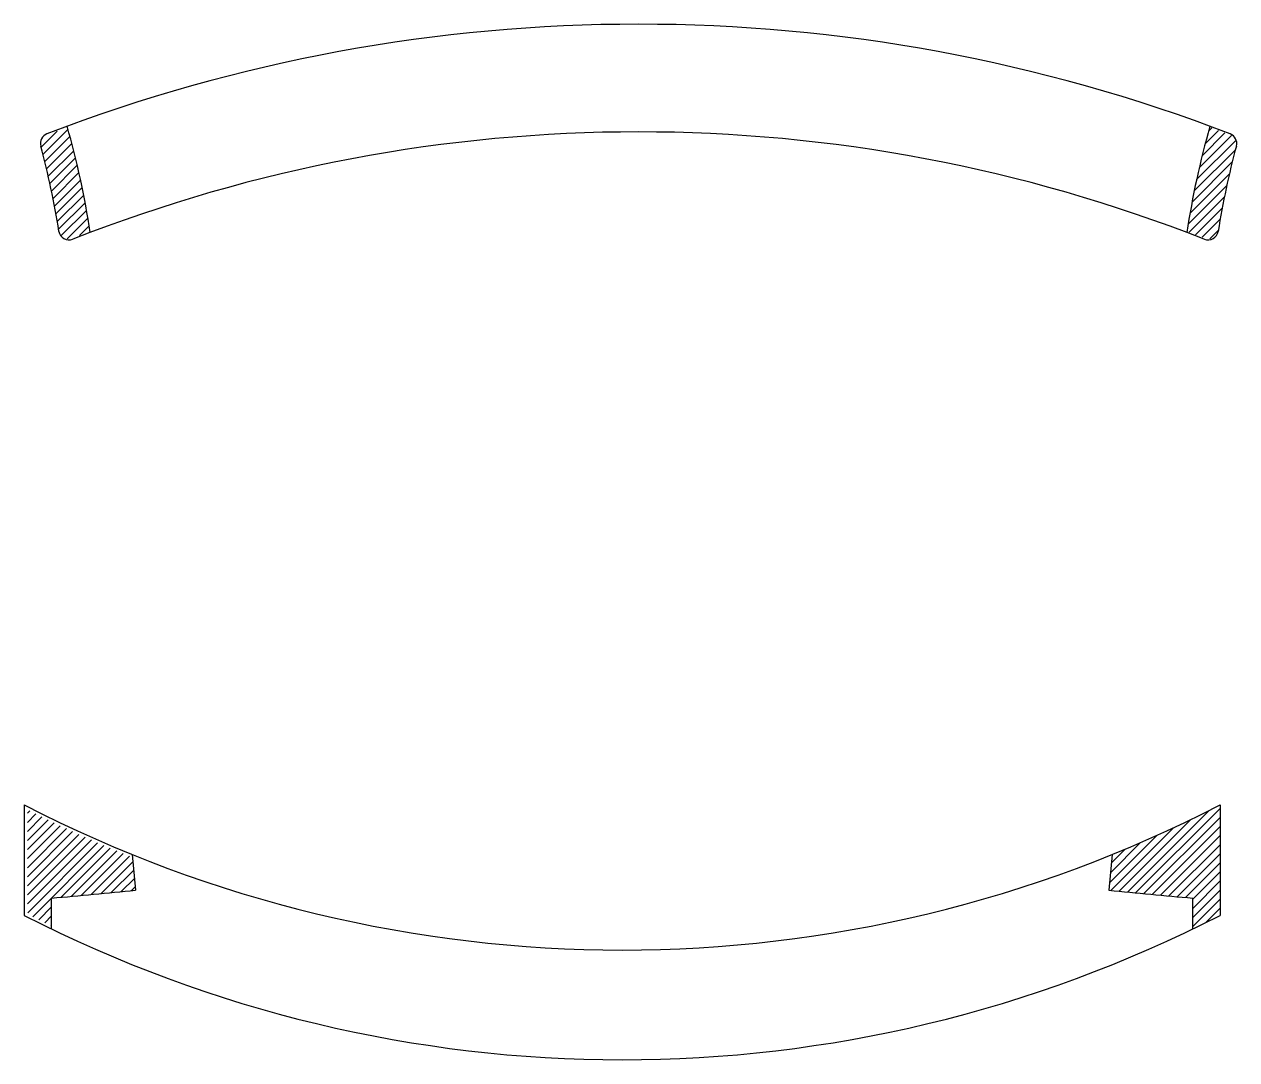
# Model space of a CAD drawing. Header units: millimetres. Extents: x 3173.5 to 3197.2, y 1637.8 to 1658.
import ezdxf

# ---------------------------------------------------------------- set-up
doc = ezdxf.new("R2010")
doc.units = ezdxf.units.MM
pattern_1 = [(45, (2733.680446654167, 1859.438545525666), (-0.08838834764831845, 0.08838834764831845), [])]

msp = doc.modelspace()

# ---------------------------------------------------------------- hatches: boundary and pattern name
at = {"lineweight": 9}
h = msp.add_hatch(dxfattribs=at)
h.set_pattern_fill('ANSI31', color=1, style=0)
h.set_pattern_definition(pattern_1)
h.paths.add_polyline_path([(3173.865650168298, 1655.629347030378, -0.3838841496468943), (3173.987151031879, 1655.867844079347, -0.003273590429229462), (3174.38134325158, 1656.016219909782, -0.03115142632628354), (3174.823371958182, 1653.982088394719, 0.003028261033694366), (3174.483259843362, 1653.850514259823, -0.4790993332716214), (3174.212489090331, 1654.004970865485, 0.02577412174227114)])
h = msp.add_hatch(dxfattribs=at)
h.set_pattern_fill('ANSI31', color=1, style=0)
h.set_pattern_definition(pattern_1)
h.paths.add_polyline_path([(3197.165153831103, 1655.629347030378, 0.3838841496468943), (3197.043652967523, 1655.867844079347, 0.003273590429229462), (3196.649460747822, 1656.016219909782, 0.03115142632628354), (3196.207432041219, 1653.982088394719, -0.003028261033694366), (3196.547544156039, 1653.850514259823, 0.4790993332716214), (3196.818314909071, 1654.004970865485, -0.02577412174227114)])
h = msp.add_hatch(dxfattribs=at)
h.set_pattern_fill('ANSI31', color=1, style=0)
h.set_pattern_definition(pattern_1)
edge = h.paths.add_edge_path()
edge.add_arc((3185.196084411529, 1665.389643590645), 25.47388024393553, 242.9229430947845, 247.991981423831)
edge.add_line((3175.650095517691, 1641.772008850455), (3175.709286411484, 1641.132319051857))
edge.add_arc((3161.630406790928, 1782.432655741896), 142.0000000003112, 275.0271723877335, 275.6900553516589, ccw=False)
edge.add_line((3174.073607769462, 1640.978893863689), (3174.073607769462, 1640.432202607225))
edge.add_arc((3185.196084411464, 1663.349618871501), 25.47385826454127, 242.96019751705262, 244.11137650418442, ccw=False)
edge.add_arc((3173.90066960769, 1640.753227345703), 0.299999999996885, 180, 198.0477725281743, ccw=False)
edge.add_line((3173.600669607693, 1640.753227345703), (3173.600669607693, 1642.707824214557))
h = msp.add_hatch(dxfattribs=at)
h.set_pattern_fill('ANSI31', color=1, style=0)
h.set_pattern_definition(pattern_1)
edge = h.paths.add_edge_path()
edge.add_arc((3189.265151896663, 1655.189775139436), 16.40669421864304, 295.4618766775279, 297.5462152865542)
edge.add_arc((3196.857324599514, 1640.698101196172), 0.05532346600630447, 265.1594603961597, 454.8405396038452)
edge.add_line((3196.852656245544, 1640.753227345703), (3196.852656245543, 1642.795440357574))
edge.add_arc((3185.196084411544, 1665.38964359068), 25.42388024397451, 292.06617933411576, 297.28965443600606, ccw=False)
edge.add_line((3194.74725870246, 1641.828048646269), (3194.682882411606, 1641.132319051857))
edge.add_arc((3208.761762032555, 1782.432655746047), 142.0000000044803, 264.3099446483484, 264.9728276122542)
edge.add_line((3196.318561053626, 1640.978893863689), (3196.318561053626, 1640.376637914374))

# ---------------------------------------------------------------- linework, layer by layer
for p, q in [((3173.539512577543, 1642.795440357574), (3173.539512577543, 1640.642975046644)), ((3196.852656245544, 1642.795440357572), (3196.852656245544, 1640.642975046644)), ((3175.644910120629, 1641.828048646271), (3175.709286411484, 1641.132319051857)), ((3194.74725870246, 1641.828048646269), (3194.682882411604, 1641.132319051857)), ((3174.073607769462, 1640.376637914374), (3174.073607769462, 1640.978893863691)), ((3196.318561053626, 1640.376637914374), (3196.318561053626, 1640.978893863691))]:
    msp.add_line(p, q)
for centre, radius, start, end in [((3185.515401999701, 1625.838388617235), 32.18626751315816, 69.00203930405648, 110.9979606959435), ((3174.053611761223, 1655.700549857715), 0.2, 110.9979606959435, 195.0763083858219), ((3158.293653555149, 1651.455177126137), 16.72174844455173, 8.62146407939294, 15.89736551763139), ((3185.515401999701, 1625.838388617235), 30.08626751315816, 68.49542608382468, 111.5045739161753), ((3212.737150444253, 1651.455177126137), 16.72174844455173, 164.1026344823686, 171.3785359205555), ((3196.977192238179, 1655.700549857715), 0.2, 344.9236916141781, 69.00203930405648), ((3158.293653555149, 1651.455177126137), 16.12174844455173, 9.028138144087633, 15.07630838582192), ((3212.737150444253, 1651.455177126137), 16.12174844455173, 164.9236916141781, 170.9718618559124), ((3174.413198321896, 1654.016377782097), 0.2, 189.0281381440876, 291.5045739161753), ((3196.617605677506, 1654.016377782097), 0.2, 248.4954260838247, 350.9718618559124), ((3185.196084411546, 1665.389643590678), 25.42388024397243, 242.7103455640582, 297.2896544359418), ((3161.630406790971, 1782.432655741587), 142.0000000000001, 275.0271723877165, 275.690055351604), ((3208.761762032116, 1782.432655741587), 142.0000000000001, 264.309944648396, 264.9728276122835), ((3185.196084411544, 1663.349618871695), 25.52385826475086, 242.8260709763948, 297.1739290236052)]:
    msp.add_arc(centre, radius, start, end)

doc.saveas('drawing.dxf')
